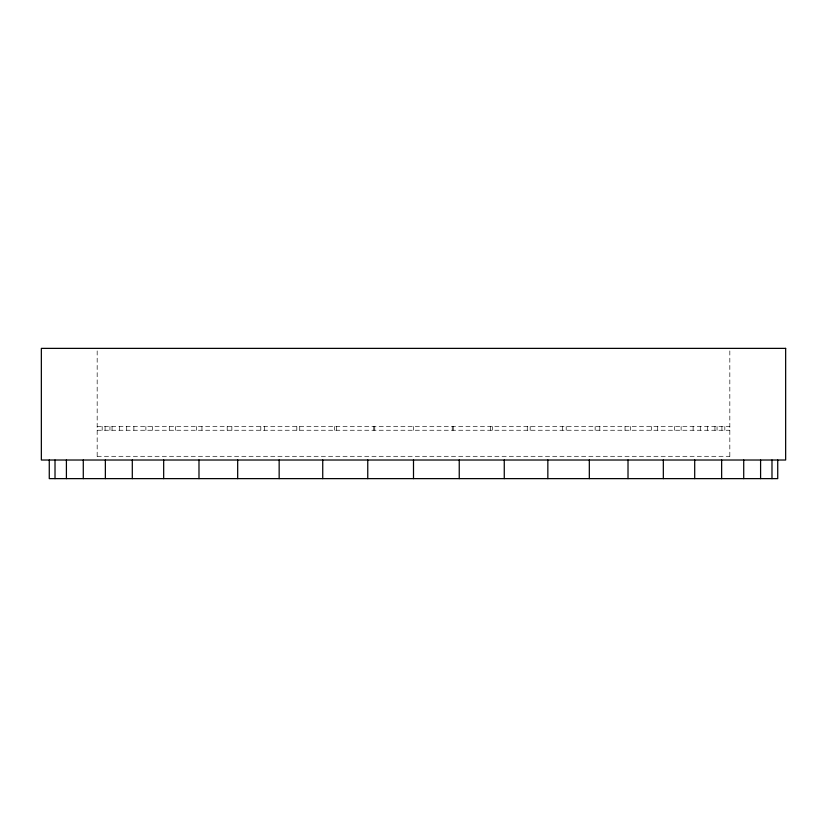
<?xml version="1.0" encoding="UTF-8"?>
<svg xmlns="http://www.w3.org/2000/svg" width="827" height="827" viewBox="0 0 827 827"><rect width="100%" height="100%" fill="white"/><g stroke="black" fill="none" stroke-linecap="round" stroke-linejoin="round"><path stroke-width="0.62" stroke-dasharray="4.13 3.1" d="M97.172 426.525L729.827 426.525M97.172 430.247L729.827 430.247M97.172 456.297L729.827 456.297M729.827 350.937L729.827 457.455M724.834 426.525L724.834 430.247M721.919 426.525L721.919 430.247M717.05 426.525L717.05 430.247M714.942 426.525L714.942 430.247M707.405 426.525L707.405 430.247M700.283 426.525L700.283 430.247M693.119 426.525L693.119 430.247M681.117 426.525L681.117 430.247M674.418 426.525L674.418 430.247M657.713 426.525L657.713 430.247M651.614 426.525L651.614 430.247M630.474 426.525L630.474 430.247M625.047 426.525L625.047 430.247M599.802 426.525L599.802 430.247M595.14 426.525L595.14 430.247M566.195 426.525L566.195 430.247M562.381 426.525L562.381 430.247M530.179 426.525L530.179 430.247M527.264 426.525L527.264 430.247M492.323 426.525L492.323 430.247M490.349 426.525L490.349 430.247M453.227 426.525L453.227 430.247M452.235 426.525L452.235 430.247M413.5 426.525L413.5 430.247M374.765 426.525L374.765 430.247M373.773 426.525L373.773 430.247M336.651 426.525L336.651 430.247M334.677 426.525L334.677 430.247M299.736 426.525L299.736 430.247M296.821 426.525L296.821 430.247M264.619 426.525L264.619 430.247M260.805 426.525L260.805 430.247M231.86 426.525L231.86 430.247M227.198 426.525L227.198 430.247M201.953 426.525L201.953 430.247M196.526 426.525L196.526 430.247M175.386 426.525L175.386 430.247M169.287 426.525L169.287 430.247M152.581 426.525L152.581 430.247M145.883 426.525L145.883 430.247M133.881 426.525L133.881 430.247M126.717 426.525L126.717 430.247M119.595 426.525L119.595 430.247M112.058 426.525L112.058 430.247M109.95 426.525L109.95 430.247M105.081 426.525L105.081 430.247M102.166 426.525L102.166 430.247M97.172 350.937L97.172 457.455"/><path stroke-width="1.24" d="M777.731 460.019L777.731 478.626L49.269 478.626L49.269 460.019M771.984 460.019L771.984 478.626M760.592 460.019L760.592 478.626M743.721 460.019L743.721 478.626M721.64 460.019L721.64 478.626M694.701 460.019L694.701 478.626M663.326 460.019L663.326 478.626M628.013 460.019L628.013 478.626M589.32 460.019L589.32 478.626M547.846 460.019L547.846 478.626M504.263 460.019L504.263 478.626M459.243 460.019L459.243 478.626M413.5 460.019L413.5 478.626M367.757 460.019L367.757 478.626M322.737 460.019L322.737 478.626M279.154 460.019L279.154 478.626M237.68 460.019L237.68 478.626M198.987 460.019L198.987 478.626M163.674 460.019L163.674 478.626M132.299 460.019L132.299 478.626M105.36 460.019L105.36 478.626M83.279 460.019L83.279 478.626M66.408 460.019L66.408 478.626M55.016 460.019L55.016 478.626M785.65 348.374L41.35 348.374L41.35 460.019L785.65 460.019L785.65 348.374"/></g></svg>
